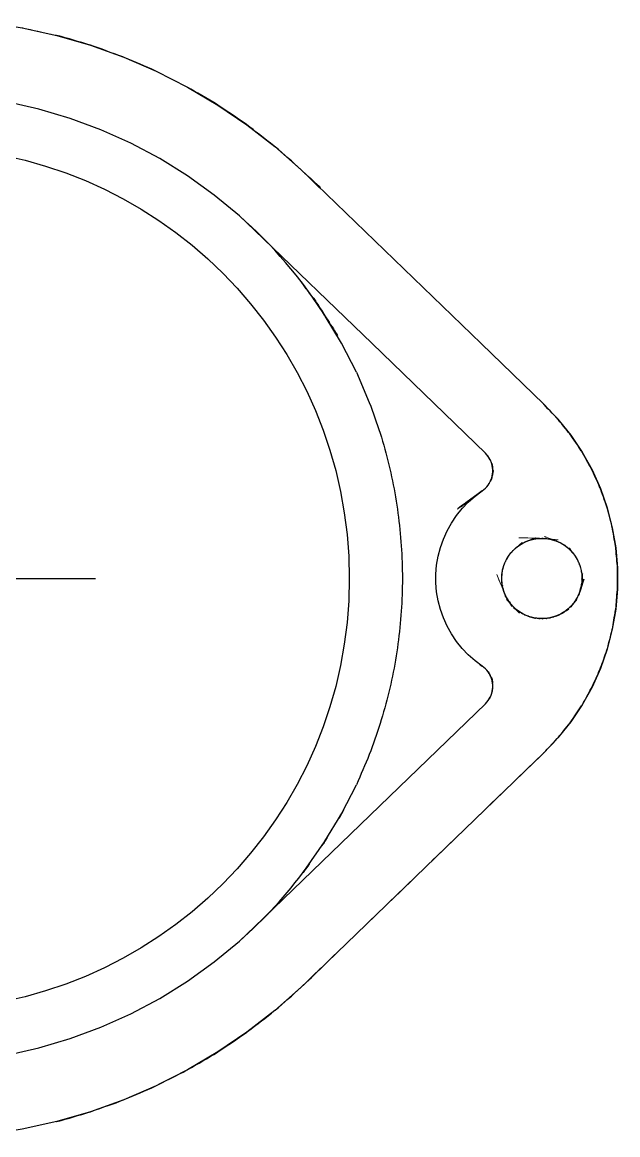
# Model space of a CAD drawing. Header units: millimetres. Extents: x -146 to 23, y -19 to 19.
# Drawn here: x 3.47 to 23.1, y -18.35 to 18.35 of the extents above; entities that cross this region are included whole.
import ezdxf

# ---------------------------------------------------------------- set-up
doc = ezdxf.new("R2010")
doc.units = ezdxf.units.MM
doc.linetypes.add('HIDDEN', pattern=[1.905, 1.27, -0.635])

msp = doc.modelspace()

# ---------------------------------------------------------------- linework, layer by layer
at = {"color": 7, "linetype": 'Continuous', "lineweight": 25}
for p, q in [((12.841, 9.544), (13.004, 9.32)), ((18.738, 4.133), (14.999, 7.75)), ((14.057, 7.64), (14.049, 7.655)), ((14.482, 6.803), (14.908, 5.81)), ((18.9, 3.913), (18.896, 3.919)), ((18.95, 3.33), (18.934, 3.281)), ((18.845, 3.108), (18.847, 3.111)), ((18.627, 2.891), (18.632, 2.894)), ((20.647, 1.323), (20.597, 1.324)), ((19.594, 0.861), (19.583, 0.85)), ((21.755, 0.648), (21.746, 0.664)), ((21.463, -1.005), (21.402, -1.053)), ((20.728, -1.318), (20.728, -1.318)), ((21.172, -1.195), (21.099, -1.226)), ((18.568, -2.847), (18.633, -2.895)), ((18.963, -3.382), (18.951, -3.335)), ((18.914, -3.882), (18.927, -3.852)), ((18.964, -3.731), (18.967, -3.717)), ((14, -7.744), (14.482, -6.803)), ((13.447, -8.669), (13.977, -7.786))]:
    msp.add_line(p, q, dxfattribs=at)
at = {"color": 7, "linetype": 'HIDDEN', "lineweight": 18}
for p, q in [((13.452, 8.661), (13.437, 8.685)), ((18.781, 4.087), (18.773, 4.097)), ((18.926, 3.854), (18.925, 3.855)), ((18.925, 3.855), (18.926, 3.853)), ((18.953, 3.339), (18.95, 3.33)), ((18.977, 3.458), (18.977, 3.459)), ((18.977, 3.459), (18.977, 3.457)), ((18.983, 3.523), (18.983, 3.524)), ((18.983, 3.524), (18.983, 3.522)), ((18.871, 3.148), (18.867, 3.142)), ((18.634, 2.895), (18.633, 2.895)), ((21.607, 0.86), (21.595, 0.873)), ((21.851, -0.434), (21.846, -0.451)), ((19.522, -0.771), (19.518, -0.764)), ((19.677, -0.95), (19.743, -1.01)), ((21.388, -1.065), (21.371, -1.077)), ((21.474, -0.995), (21.463, -1.005)), ((21.643, -0.817), (21.622, -0.843)), ((21.637, -0.824), (21.652, -0.805)), ((20.285, -1.286), (20.261, -1.281)), ((20.645, -1.323), (20.602, -1.325)), ((20.771, -1.313), (20.763, -1.314)), ((20.857, -1.3), (20.845, -1.301)), ((20.884, -1.293), (20.874, -1.296)), ((20.977, -1.27), (20.959, -1.275)), ((21.072, -1.238), (21.057, -1.243)), ((21.178, -1.192), (21.172, -1.195)), ((21.19, -1.185), (21.191, -1.185)), ((21.287, -1.133), (21.274, -1.14)), ((18.922, -3.249), (18.916, -3.237)), ((18.902, -3.907), (18.906, -3.899)), ((18.944, -3.803), (18.947, -3.794)), ((12.83, -9.558), (12.833, -9.554)), ((12.864, -13.295), (12.864, -13.295))]:
    msp.add_line(p, q, dxfattribs=at)
at = {"color": 7, "linetype": 'Continuous'}
msp.add_line((0, 0), (5.882, 0), dxfattribs=at)
at = {"color": 7, "linetype": 'Continuous', "lineweight": 25, "flags": 128}
for points in [[(2.319, 18.354), (3.467, 18.172), (4.601, 17.919), (5.717, 17.595), (6.81, 17.201), (7.877, 16.739), (8.912, 16.212), (9.913, 15.62), (10.874, 14.967), (11.792, 14.254), (12.664, 13.486), (12.864, 13.295), (18.595, 7.75), (20.663, 5.749), (21.128, 5.26), (21.55, 4.733), (21.926, 4.172), (22.253, 3.582), (22.53, 2.966), (22.753, 2.329), (22.923, 1.676), (23.036, 1.01), (23.093, 0.338), (23.093, -0.338), (23.036, -1.01), (22.923, -1.676), (22.753, -2.329), (22.53, -2.966), (22.253, -3.582), (21.926, -4.172), (21.55, -4.733), (21.128, -5.26), (20.663, -5.749), (12.864, -13.295), (12.664, -13.486), (11.792, -14.254), (10.874, -14.967), (9.913, -15.62), (8.912, -16.212), (7.877, -16.739), (6.81, -17.201), (5.717, -17.595), (4.601, -17.919), (3.467, -18.172), (2.319, -18.354)], [(2.956, -15.725), (4.01, -15.489), (5.047, -15.183), (6.06, -14.808), (7.046, -14.365), (8, -13.856), (8.917, -13.285), (9.794, -12.652), (10.626, -11.962), (11.126, -11.499), (18.74, -4.132), (18.786, -4.083), (18.828, -4.03), (18.866, -3.974), (18.899, -3.914), (18.927, -3.853), (18.949, -3.789), (18.966, -3.723), (18.977, -3.657), (18.983, -3.589), (18.983, -3.522), (18.977, -3.454), (18.965, -3.388), (18.948, -3.322), (18.926, -3.258), (18.898, -3.197), (18.865, -3.138), (18.827, -3.082), (18.785, -3.029), (18.738, -2.98), (18.687, -2.935), (18.633, -2.895), (18.395, -2.718), (18.173, -2.522), (17.968, -2.308), (17.783, -2.077), (17.617, -1.831), (17.473, -1.572), (17.351, -1.302), (17.253, -1.022), (17.178, -0.736), (17.128, -0.443), (17.103, -0.148), (17.103, 0.148), (17.128, 0.443), (17.178, 0.736), (17.253, 1.022), (17.351, 1.302), (17.473, 1.572), (17.617, 1.831), (17.783, 2.077), (17.968, 2.308), (18.173, 2.522), (18.395, 2.718), (18.633, 2.895), (18.687, 2.935), (18.738, 2.98), (18.785, 3.029), (18.827, 3.082), (18.865, 3.138), (18.898, 3.197), (18.926, 3.258), (18.948, 3.322), (18.965, 3.388), (18.977, 3.454), (18.983, 3.522), (18.983, 3.589), (18.977, 3.657), (18.966, 3.723), (18.949, 3.789), (18.927, 3.853), (18.899, 3.914), (18.866, 3.974), (18.828, 4.03), (18.786, 4.083), (18.74, 4.132), (15, 7.75), (11.126, 11.499), (10.626, 11.962), (9.794, 12.652), (8.917, 13.285), (8, 13.856), (7.046, 14.365), (6.06, 14.808), (5.047, 15.183), (4.01, 15.489), (2.956, 15.725)], [(13.447, 8.669), (13.447, 8.668), (13.584, 8.454), (13.587, 8.449)], [(14.482, 6.803), (13.99, 7.765), (13.452, 8.661)], [(18.79, 4.077), (18.786, 4.082), (18.781, 4.087)], [(18.869, 3.968), (18.866, 3.973), (18.863, 3.978)], [(18.928, 3.848), (18.926, 3.853), (18.926, 3.854)], [(18.951, 3.781), (18.948, 3.789), (18.946, 3.797)], [(18.966, 3.719), (18.965, 3.723), (18.963, 3.734)], [(18.944, 3.312), (18.947, 3.322), (18.954, 3.344)], [(18.964, 3.384), (18.965, 3.388), (18.966, 3.39)], [(18.974, 3.442), (18.976, 3.454), (18.977, 3.458)], [(18.983, 3.588), (18.983, 3.589), (18.982, 3.602)], [(18.865, 3.137), (18.865, 3.138), (18.871, 3.148), (18.871, 3.148)], [(18.921, 3.248), (18.925, 3.259), (18.932, 3.276)], [(19.945, 1.152), (19.938, 1.147), (19.927, 1.14)], [(20.058, 1.208), (20.04, 1.2), (20.016, 1.188)], [(20.161, 1.25), (20.147, 1.244), (20.118, 1.233)], [(20.268, 1.282), (20.257, 1.279), (20.239, 1.274)], [(20.378, 1.306), (20.37, 1.304), (20.333, 1.297)], [(20.512, 1.321), (20.485, 1.319), (20.473, 1.318)], [(20.765, 1.313), (20.715, 1.319), (20.704, 1.32)], [(20.859, 1.298), (20.83, 1.304), (20.82, 1.306)], [(21.098, 1.227), (21.053, 1.244), (21.033, 1.251)], [(21.21, 1.175), (21.159, 1.2), (21.145, 1.207)], [(21.325, 1.108), (21.301, 1.123), (21.262, 1.147), (21.253, 1.153)], [(19.517, 0.763), (19.515, 0.76), (19.511, 0.754)], [(19.682, 0.955), (19.664, 0.936), (19.653, 0.926)], [(19.765, 1.028), (19.749, 1.014), (19.733, 1.001)], [(21.372, 1.076), (21.36, 1.085), (21.356, 1.088)], [(21.602, 0.865), (21.6, 0.868), (21.595, 0.873)], [(21.687, 0.758), (21.685, 0.76), (21.674, 0.775)], [(19.356, 0.456), (19.355, 0.453), (19.35, 0.439)], [(19.408, 0.577), (19.4, 0.56), (19.398, 0.556)], [(19.459, 0.672), (19.453, 0.662), (19.44, 0.638)], [(21.811, 0.535), (21.8, 0.56), (21.796, 0.569)], [(21.85, 0.437), (21.844, 0.453), (21.839, 0.467)], [(19.283, 0.137), (19.281, 0.115), (19.28, 0.101)], [(19.304, 0.272), (19.317, 0.328), (19.319, 0.337), (19.319, 0.337)], [(19.323, 0.352), (19.321, 0.343), (19.317, 0.328)], [(21.881, 0.339), (21.88, 0.343), (21.876, 0.354)], [(21.907, 0.214), (21.904, 0.23), (21.903, 0.239)], [(19.28, -0.109), (19.28, -0.115), (19.284, -0.143)], [(19.293, -0.217), (19.296, -0.23), (19.301, -0.257), (19.301, -0.257)], [(19.316, -0.324), (19.321, -0.343), (19.327, -0.365)], [(19.391, -0.54), (19.4, -0.56), (19.409, -0.579)], [(21.739, -0.676), (21.747, -0.662), (21.753, -0.652)], [(19.643, -0.915), (19.663, -0.937), (19.668, -0.941)], [(19.836, -1.082), (19.84, -1.085), (19.857, -1.096), (19.871, -1.105)], [(19.93, -1.143), (19.938, -1.147), (19.97, -1.164)], [(20.029, -1.195), (20.04, -1.2), (20.073, -1.214)], [(20.135, -1.24), (20.147, -1.244), (20.161, -1.249)], [(20.339, -1.298), (20.37, -1.304), (20.395, -1.308)], [(18.872, -3.151), (18.865, -3.138), (18.864, -3.136)], [(18.916, -3.237), (18.897, -3.197), (18.895, -3.193)], [(18.827, -4.031), (18.828, -4.03), (18.832, -4.025)], [(18.865, -3.976), (18.866, -3.973), (18.87, -3.966)], [(18.894, -3.923), (18.899, -3.914), (18.902, -3.907)], [(18.782, -4.087), (18.786, -4.082), (18.79, -4.078)], [(14.064, -7.628), (14.058, -7.64), (13.989, -7.764), (13.948, -7.837), (13.928, -7.875)], [(13.977, -7.786), (13.99, -7.765), (14, -7.744)], [(12.833, -9.554), (13.433, -8.692), (13.447, -8.669)], [(13.492, -8.6), (13.448, -8.668), (13.433, -8.691), (13.422, -8.708)], [(12.88, -9.492), (12.841, -9.544), (12.815, -9.578), (12.804, -9.593)]]:
    msp.add_lwpolyline(points, dxfattribs=at)
at = {"color": 7, "linetype": 'HIDDEN', "lineweight": 18, "flags": 128}
for points in [[(12.87, 13.29), (12.882, 13.278), (12.889, 13.271), (12.889, 13.271), (12.889, 13.271), (12.886, 13.274), (12.94, 13.22), (13.27, 12.892), (13.269, 12.893), (13.247, 12.915), (12.961, 13.199), (12.966, 13.195), (12.972, 13.189), (12.972, 13.189)], [(18.978, 3.465), (18.979, 3.484), (18.982, 3.511)], [(18.847, 3.111), (18.853, 3.119), (18.861, 3.131)], [(20.118, 1.233), (20.079, 1.218), (20.058, 1.208)], [(20.333, 1.297), (20.28, 1.286), (20.268, 1.282)], [(20.704, 1.32), (20.693, 1.322), (20.647, 1.323)], [(20.82, 1.306), (20.81, 1.308), (20.765, 1.313)], [(21.145, 1.207), (21.132, 1.213), (21.098, 1.227)], [(21.253, 1.153), (21.245, 1.158), (21.21, 1.175)], [(19.653, 0.926), (19.64, 0.914), (19.594, 0.861)], [(19.44, 0.638), (19.418, 0.599), (19.408, 0.577)], [(21.796, 0.569), (21.792, 0.579), (21.755, 0.648)], [(21.839, 0.467), (21.831, 0.49), (21.811, 0.535)], [(21.876, 0.354), (21.86, 0.41), (21.85, 0.437)], [(19.284, -0.143), (19.29, -0.201), (19.293, -0.217)], [(19.301, -0.257), (19.309, -0.299), (19.316, -0.324)], [(19.668, -0.941), (19.669, -0.943), (19.673, -0.946)], [(19.756, -1.021), (19.831, -1.079), (19.836, -1.082)], [(19.871, -1.105), (19.922, -1.138), (19.93, -1.143)], [(19.97, -1.164), (20.017, -1.19), (20.029, -1.195)], [(20.073, -1.214), (20.115, -1.233), (20.135, -1.24)], [(20.257, -1.279), (20.308, -1.292), (20.339, -1.298)], [(18.687, -2.935), (18.636, -2.897), (18.568, -2.847), (18.568, -2.847)]]:
    msp.add_lwpolyline(points, dxfattribs=at)
at = {"color": 7, "linetype": 'Continuous', "lineweight": 25}
for centre, radius in [((0, 0), 14.25), ((20.6, 0), 1.325)]:
    msp.add_circle(centre, radius, dxfattribs=at)
for centre, radius, start, end in [((0.813, 0.699), 14.939, 32.3172, 48.9384), ((1.003, -0.925), 14.643, 311.083, 323.8728)]:
    msp.add_arc(centre, radius, start, end, dxfattribs=at)
at = {"color": 7, "linetype": 'HIDDEN', "lineweight": 18}
for centre, radius, start, end in [((20.478, 0.175), 1.112, 119.7114, 129.8759), ((20.24, 0.672), 0.563, 113.464, 121.5357), ((20.529, 0.203), 1.109, 105.1726, 109.3619), ((20.505, 0.711), 0.609, 92.9607, 102.0393), ((20.575, 0.828), 0.497, 87.4172, 97.1953), ((20.702, 0.365), 0.946, 69.5303, 80.4443), ((21.141, 0.786), 0.371, 54.6322, 60.3679), ((21.659, -0.679), 2.582, 146.2993, 148.4445), ((20.115, 0.373), 0.713, 138.1326, 146.8678), ((20.147, 0.498), 0.652, 129.5047, 135.4962), ((20.706, 0.119), 1.166, 40.3426, 55.1943), ((20.83, 0.178), 1.034, 35.2867, 41.644), ((20.172, -0.273), 1.832, 30.7589, 34.2402), ((21.338, -0.238), 2.1, 161.2064, 163.7004), ((20.324, 0.106), 1.03, 154.094, 160.1304), ((20.309, -0.004), 1.034, 174.1671, 185.8509), ((20.382, 0.039), 1.103, 164.7965, 174.8656), ((20.603, -0.001), 1.321, 330.4452, 9.3427), ((21.152, 0.125), 0.759, 8.6338, 16.3667), ((20.292, -0.113), 0.997, 194.6372, 205.3963), ((20.59, -0.007), 1.312, 205.882, 223.8524), ((20.601, -0.002), 1.322, 275.5325, 329.3663), ((20.465, -0.417), 0.886, 249.9309, 256.4451), ((20.601, -0.013), 1.311, 260.9517, 275.5317)]:
    msp.add_arc(centre, radius, start, end, dxfattribs=at)
for points, knots in [([(4.604, 17.918), (4.603, 17.918), (4.599, 17.919), (4.592, 17.921), (4.194, 18.001), (3.522, 18.163), (3.467, 18.172), (3.467, 18.172)], [0, 0, 0, 0, 0.0027067, 0.008708, 0.0225018, 0.9990868, 1, 1, 1, 1]), ([(5.718, 17.594), (5.718, 17.594), (5.716, 17.595), (5.714, 17.595), (5.713, 17.596)], [0, 0, 0, 0, 0.314441, 1, 1, 1, 1]), ([(6.814, 17.199), (6.813, 17.2), (6.811, 17.201), (6.809, 17.201), (6.809, 17.201)], [0, 0, 0, 0, 0.6826122, 1, 1, 1, 1]), ([(7.879, 16.738), (7.878, 16.739), (7.877, 16.739), (7.875, 16.74), (7.874, 16.74)], [0, 0, 0, 0, 0.443646, 1, 1, 1, 1]), ([(9.917, 15.617), (9.916, 15.618), (9.913, 15.62), (9.91, 15.621), (9.909, 15.622)], [0, 0, 0, 0, 0.540527, 1, 1, 1, 1]), ([(10.875, 14.966), (10.875, 14.966), (10.874, 14.967), (10.872, 14.968), (10.871, 14.969)], [0, 0, 0, 0, 0.297294, 1, 1, 1, 1]), ([(11.795, 14.252), (11.794, 14.253), (11.793, 14.254), (11.791, 14.255), (11.791, 14.256)], [0, 0, 0, 0, 0.6432889, 1, 1, 1, 1]), ([(12.777, 13.378), (13.248, 12.944), (13.719, 12.51), (12.663, 13.487), (12.662, 13.488)], [0, 0, 0, 0, 0.999309, 1, 1, 1, 1]), ([(12.972, 13.189), (12.974, 13.187), (12.978, 13.182), (12.986, 13.175), (12.994, 13.166), (13.005, 13.156), (13.018, 13.143), (13.034, 13.127), (13.054, 13.107), (13.079, 13.081), (13.199, 12.962), (12.954, 13.208), (12.884, 13.276), (12.883, 13.277), (12.882, 13.278), (12.882, 13.278)], [0, 0, 0, 0, 0.01705, 0.03682, 0.059291, 0.08683, 0.121379, 0.162918, 0.2157, 0.282273, 0.379443, 0.987597, 0.993926, 0.998291, 1, 1, 1, 1]), ([(21.551, 4.731), (21.55, 4.732), (21.549, 4.733), (21.549, 4.734), (21.549, 4.734)], [0, 0, 0, 0, 0.401344, 1, 1, 1, 1]), ([(18.773, 4.097), (18.782, 4.088), (18.793, 4.075), (18.754, 4.117), (18.746, 4.126), (18.74, 4.132)], [0, 0, 0, 0, 0.499084, 0.661694, 1, 1, 1, 1]), ([(18.827, 4.032), (18.827, 4.032), (18.818, 4.044), (18.806, 4.059), (18.794, 4.074), (18.79, 4.077)], [0, 0, 0, 0, 0.010541, 0.752651, 1, 1, 1, 1]), ([(21.927, 4.171), (21.926, 4.171), (21.926, 4.173), (21.925, 4.173), (21.925, 4.173)], [0, 0, 0, 0, 0.4360134, 1, 1, 1, 1]), ([(18.824, 4.035), (18.825, 4.035), (18.826, 4.033), (18.827, 4.031), (18.828, 4.03)], [0, 0, 0, 0, 0.390086, 1, 1, 1, 1]), ([(18.863, 3.978), (18.862, 3.98), (18.853, 3.995), (18.841, 4.012), (18.831, 4.026), (18.829, 4.029)], [0, 0, 0, 0, 0.147692, 0.834121, 1, 1, 1, 1]), ([(18.862, 3.979), (18.863, 3.978), (18.865, 3.975), (18.866, 3.974), (18.866, 3.974)], [0, 0, 0, 0, 0.145354, 1, 1, 1, 1]), ([(18.896, 3.919), (18.891, 3.929), (18.883, 3.946), (18.873, 3.961), (18.869, 3.968)], [0, 0, 0, 0, 0.597022, 1, 1, 1, 1]), ([(18.894, 3.923), (18.894, 3.922), (18.904, 3.906), (18.901, 3.91), (18.899, 3.915)], [0, 0, 0, 0, 0.060827, 1, 1, 1, 1]), ([(18.925, 3.857), (18.923, 3.861), (18.919, 3.871), (18.911, 3.888), (18.905, 3.903), (18.9, 3.912), (18.9, 3.913)], [0, 0, 0, 0, 0.216133, 0.517645, 0.947112, 1, 1, 1, 1]), ([(18.925, 3.855), (18.925, 3.855), (18.928, 3.85), (18.923, 3.861), (18.93, 3.846), (18.927, 3.852), (18.925, 3.857)], [0, 0, 0, 0, 0.000985, 0.09082, 0.209569, 1, 1, 1, 1]), ([(18.946, 3.797), (18.945, 3.801), (18.94, 3.818), (18.933, 3.835), (18.928, 3.848)], [0, 0, 0, 0, 0.2534, 1, 1, 1, 1]), ([(18.942, 3.808), (18.943, 3.806), (18.946, 3.8), (18.947, 3.794), (18.948, 3.791)], [0, 0, 0, 0, 0.414678, 1, 1, 1, 1]), ([(18.963, 3.734), (18.961, 3.744), (18.958, 3.759), (18.953, 3.775), (18.951, 3.781)], [0, 0, 0, 0, 0.5970787, 1, 1, 1, 1]), ([(18.962, 3.737), (18.962, 3.737), (18.963, 3.735), (18.964, 3.729), (18.965, 3.725)], [0, 0, 0, 0, 0.300141, 1, 1, 1, 1]), ([(18.977, 3.66), (18.977, 3.66), (18.974, 3.678), (18.972, 3.697), (18.967, 3.717), (18.966, 3.719)], [0, 0, 0, 0, 0.013016, 0.884517, 1, 1, 1, 1]), ([(18.934, 3.281), (18.942, 3.308), (18.967, 3.387), (18.97, 3.382), (18.918, 3.237), (18.94, 3.295), (18.939, 3.294), (18.939, 3.293)], [0, 0, 0, 0, 0.162555, 0.481154, 0.555481, 0.787661, 1, 1, 1, 1]), ([(18.939, 3.293), (18.939, 3.294), (18.941, 3.3), (18.943, 3.306), (18.944, 3.312)], [0, 0, 0, 0, 0.126291, 1, 1, 1, 1]), ([(18.954, 3.344), (18.956, 3.351), (18.96, 3.364), (18.963, 3.378), (18.964, 3.384)], [0, 0, 0, 0, 0.509644, 1, 1, 1, 1]), ([(18.97, 3.412), (18.968, 3.406), (18.964, 3.377), (18.965, 3.383), (18.965, 3.388)], [0, 0, 0, 0, 0.232896, 1, 1, 1, 1]), ([(18.966, 3.39), (18.966, 3.392), (18.97, 3.409), (18.972, 3.426), (18.974, 3.442)], [0, 0, 0, 0, 0.120076, 1, 1, 1, 1]), ([(18.979, 3.476), (18.979, 3.483), (18.981, 3.501), (18.974, 3.415), (18.976, 3.443), (18.978, 3.465)], [0, 0, 0, 0, 0.102544, 0.282275, 1, 1, 1, 1]), ([(18.976, 3.661), (18.976, 3.663), (18.976, 3.666), (18.977, 3.658), (18.977, 3.657)], [0, 0, 0, 0, 0.758688, 1, 1, 1, 1]), ([(18.982, 3.602), (18.981, 3.617), (18.98, 3.635), (18.977, 3.653), (18.977, 3.656)], [0, 0, 0, 0, 0.84634, 1, 1, 1, 1]), ([(18.983, 3.525), (18.983, 3.546), (18.984, 3.566), (18.983, 3.588), (18.983, 3.588)], [0, 0, 0, 0, 0.979217, 1, 1, 1, 1]), ([(18.983, 3.524), (18.983, 3.524), (18.983, 3.544), (18.983, 3.535), (18.983, 3.525)], [0, 0, 0, 0, 0.019353, 1, 1, 1, 1]), ([(22.254, 3.58), (22.254, 3.581), (22.253, 3.582), (22.253, 3.583), (22.253, 3.583)], [0, 0, 0, 0, 0.423116, 1, 1, 1, 1]), ([(18.861, 3.131), (18.862, 3.133), (18.864, 3.135), (18.864, 3.137), (18.865, 3.137)], [0, 0, 0, 0, 0.495147, 1, 1, 1, 1]), ([(18.9, 3.202), (18.904, 3.21), (18.912, 3.225), (18.918, 3.241), (18.921, 3.248)], [0, 0, 0, 0, 0.5710509, 1, 1, 1, 1]), ([(18.904, 3.21), (18.903, 3.209), (18.9, 3.199), (18.9, 3.2), (18.9, 3.202)], [0, 0, 0, 0, 0.081105, 1, 1, 1, 1]), ([(22.531, 2.963), (22.53, 2.964), (22.53, 2.966), (22.529, 2.967), (22.529, 2.968)], [0, 0, 0, 0, 0.489269, 1, 1, 1, 1]), ([(22.754, 2.327), (22.754, 2.327), (22.753, 2.329), (22.753, 2.33), (22.753, 2.331)], [0, 0, 0, 0, 0.50463, 1, 1, 1, 1]), ([(21.372, 1.076), (21.366, 1.08), (21.36, 1.085), (21.36, 1.086), (21.048, 1.28), (21.353, 1.091), (21.279, 1.137), (21.195, 1.189), (21.322, 1.109), (21.274, 1.144), (21.15, 1.205), (21.139, 1.21), (21.239, 1.173), (20.424, 1.487), (20.729, 1.369), (21.032, 1.252)], [0, 0, 0, 0, 0.3560155, 0.3588778, 0.5143966, 0.5293657, 0.5308208, 0.5319898, 0.5475951, 0.5857531, 0.5924968, 0.6003936, 0.6867078, 0.6891428, 1, 1, 1, 1]), ([(22.923, 1.673), (22.923, 1.674), (22.922, 1.676), (22.922, 1.677), (22.922, 1.677)], [0, 0, 0, 0, 0.519737, 1, 1, 1, 1]), ([(20.859, 1.298), (20.986, 1.272), (21.114, 1.246), (20.715, 1.329), (21.652, 1.211), (20.712, 1.32), (20.694, 1.322), (20.696, 1.322), (19.277, 1.359), (19.941, 1.342), (20.597, 1.324)], [0, 0, 0, 0, 0.472835, 0.474591, 0.662523, 0.666389, 0.669173, 0.684485, 0.688054, 1, 1, 1, 1]), ([(19.805, 1.059), (19.724, 0.988), (19.602, 0.88), (20.086, 1.299), (19.736, 1.004), (19.739, 1.008), (19.677, 0.951), (19.699, 0.971), (19.394, 0.674), (19.762, 1.033), (19.571, 0.842), (19.591, 0.856), (19.586, 0.851), (19.583, 0.849)], [0, 0, 0, 0, 0.414375, 0.6182, 0.623477, 0.635154, 0.647049, 0.652849, 0.654493, 0.72451, 0.789567, 0.880746, 1, 1, 1, 1]), ([(20.177, 1.256), (20.378, 1.333), (20.583, 1.412), (20.011, 1.193), (20.166, 1.26), (19.775, 1.075), (20.063, 1.211), (19.967, 1.164), (19.941, 1.15), (19.935, 1.146), (19.93, 1.143), (19.927, 1.14)], [0, 0, 0, 0, 0.22824, 0.233282, 0.29317, 0.29739, 0.445721, 0.547782, 0.614651, 0.70513, 1, 1, 1, 1]), ([(20.432, 1.314), (20.403, 1.309), (20.339, 1.299), (20.473, 1.326), (20.267, 1.283), (20.285, 1.288), (20.162, 1.252), (20.201, 1.263), (20.239, 1.274)], [0, 0, 0, 0, 0.149288, 0.336759, 0.367881, 0.476711, 0.494416, 1, 1, 1, 1]), ([(20.512, 1.321), (20.502, 1.32), (20.482, 1.32), (20.471, 1.319), (20.465, 1.318)], [0, 0, 0, 0, 0.498192, 1, 1, 1, 1]), ([(19.464, 0.681), (19.502, 0.75), (19.542, 0.823), (19.425, 0.613), (19.412, 0.586), (19.342, 0.436), (19.371, 0.497), (19.398, 0.556)], [0, 0, 0, 0, 0.389285, 0.410554, 0.483191, 0.499242, 1, 1, 1, 1]), ([(19.525, 0.774), (19.523, 0.771), (19.509, 0.753), (19.518, 0.765), (19.513, 0.758), (19.511, 0.754)], [0, 0, 0, 0, 0.069105, 0.499778, 1, 1, 1, 1]), ([(21.683, 0.763), (21.683, 0.763), (21.709, 0.73), (21.68, 0.768), (21.651, 0.806)], [0, 0, 0, 0, 0.011028, 1, 1, 1, 1]), ([(21.697, 0.741), (21.697, 0.741), (21.697, 0.742), (21.748, 0.662), (21.721, 0.704), (21.701, 0.735)], [0, 0, 0, 0, 0.35626, 0.525794, 1, 1, 1, 1]), ([(23.036, 1.009), (23.036, 1.009), (23.036, 1.01), (23.036, 1.011), (23.036, 1.011)], [0, 0, 0, 0, 0.464747, 1, 1, 1, 1]), ([(19.373, -0.499), (19.152, 0.043), (18.924, 0.603), (19.393, -0.546), (19.522, -0.814), (19.467, -0.699), (19.412, -0.585)], [0, 0, 0, 0, 0.4953712, 0.5123173, 0.5166638, 1, 1, 1, 1]), ([(19.289, 0.185), (19.286, 0.124), (19.281, 0.036), (19.306, 0.403), (19.25, -0.225), (19.265, -0.059), (19.28, 0.101)], [0, 0, 0, 0, 0.492339, 0.709701, 0.717371, 1, 1, 1, 1]), ([(19.358, 0.461), (19.327, 0.393), (19.297, 0.325), (19.357, 0.459), (19.358, 0.46)], [0, 0, 0, 0, 0.993707, 1, 1, 1, 1]), ([(19.325, 0.359), (19.325, 0.359), (19.324, 0.358), (19.323, 0.352), (19.379, 0.531), (19.363, 0.479), (19.35, 0.439)], [0, 0, 0, 0, 0.176072, 0.36138, 0.50042, 1, 1, 1, 1]), ([(21.907, 0.212), (21.909, 0.207), (21.912, 0.199), (21.889, 0.302), (21.906, 0.231), (21.858, 0.443), (21.883, 0.322), (21.884, 0.331), (21.847, 0.451), (21.855, 0.425), (21.829, 0.495), (21.839, 0.474), (21.734, 0.711), (21.828, 0.499), (21.765, 0.633), (21.74, 0.675), (21.744, 0.669), (21.746, 0.665)], [0, 0, 0, 0, 0.239304, 0.431822, 0.458773, 0.480008, 0.562003, 0.619063, 0.631252, 0.661827, 0.671289, 0.6915, 0.697218, 0.756177, 0.821185, 0.890291, 1, 1, 1, 1]), ([(19.278, -0.089), (19.275, -0.002), (19.271, 0.091), (19.284, -0.206), (19.279, -0.08), (19.282, -0.152), (19.312, -0.316), (19.265, -0.073), (19.307, -0.292), (19.259, -0.042), (19.299, -0.266), (19.362, -0.496), (19.347, -0.439), (19.332, -0.382)], [0, 0, 0, 0, 0.128038, 0.135295, 0.214579, 0.251428, 0.298855, 0.330527, 0.331592, 0.34154, 0.548703, 0.555702, 1, 1, 1, 1]), ([(19.319, 0.337), (19.319, 0.336), (19.314, 0.318), (19.316, 0.323), (19.317, 0.328)], [0, 0, 0, 0, 0.059984, 1, 1, 1, 1]), ([(21.914, 0.162), (21.917, 0.128), (21.922, 0.078), (21.918, 0.167), (21.925, -0.001), (21.924, 0.028), (21.925, 0.014), (21.925, 0.003)], [0, 0, 0, 0, 0.312648, 0.452416, 0.550401, 0.616977, 1, 1, 1, 1]), ([(23.093, 0.334), (23.093, 0.335), (23.093, 0.338), (23.093, 0.34), (23.093, 0.341)], [0, 0, 0, 0, 0.506678, 1, 1, 1, 1]), ([(21.885, -0.32), (21.884, -0.323), (21.882, -0.337), (21.881, -0.338), (21.881, -0.339)], [0, 0, 0, 0, 0.273315, 1, 1, 1, 1]), ([(21.906, -0.219), (21.906, -0.219), (21.905, -0.234), (21.905, -0.231), (21.905, -0.228)], [0, 0, 0, 0, 0.035346, 1, 1, 1, 1]), ([(21.921, -0.094), (21.921, -0.097), (21.92, -0.181), (21.92, -0.147), (21.92, -0.114)], [0, 0, 0, 0, 0.034099, 1, 1, 1, 1]), ([(23.093, -0.341), (23.093, -0.34), (23.093, -0.338), (23.093, -0.336), (23.093, -0.335)], [0, 0, 0, 0, 0.5233912, 1, 1, 1, 1]), ([(19.596, -0.864), (19.459, -0.718), (19.276, -0.522), (19.854, -1.138), (19.521, -0.786), (20.457, -1.777), (19.63, -0.903), (19.673, -0.947), (19.677, -0.95)], [0, 0, 0, 0, 0.500967, 0.673965, 0.719988, 0.720289, 0.975209, 1, 1, 1, 1]), ([(19.467, -0.685), (19.466, -0.684), (19.461, -0.675), (19.458, -0.672), (19.456, -0.668)], [0, 0, 0, 0, 0.090533, 1, 1, 1, 1]), ([(21.739, -0.676), (21.585, -0.908), (21.413, -1.17), (21.836, -0.529), (21.688, -0.756), (21.687, -0.758)], [0, 0, 0, 0, 0.8856182, 0.9989373, 1, 1, 1, 1]), ([(21.748, -0.661), (21.748, -0.661), (21.66, -0.845), (21.711, -0.74), (21.762, -0.636)], [0, 0, 0, 0, 0.001159, 1, 1, 1, 1]), ([(21.804, -0.551), (21.805, -0.551), (21.806, -0.547), (21.804, -0.552), (21.802, -0.557)], [0, 0, 0, 0, 0.064758, 1, 1, 1, 1]), ([(21.85, -0.437), (21.85, -0.438), (21.844, -0.464), (21.849, -0.445), (21.854, -0.427)], [0, 0, 0, 0, 0.033126, 1, 1, 1, 1]), ([(19.802, -1.057), (19.732, -1.009), (19.629, -0.938), (20.044, -1.219), (19.495, -0.86), (19.93, -1.144), (19.831, -1.08), (19.959, -1.161), (19.91, -1.132), (20.001, -1.182), (20.04, -1.201), (20.011, -1.187), (20.575, -1.436), (20.352, -1.337), (20.135, -1.24)], [0, 0, 0, 0, 0.2708174, 0.4010375, 0.5012927, 0.5022412, 0.5261602, 0.5729965, 0.6060787, 0.6218453, 0.6535033, 0.6780423, 0.6880854, 1, 1, 1, 1]), ([(19.529, -0.778), (19.527, -0.776), (19.519, -0.766), (19.531, -0.782), (19.528, -0.779), (19.526, -0.776)], [0, 0, 0, 0, 0.054608, 0.233024, 1, 1, 1, 1]), ([(21.402, -1.053), (21.465, -1.004), (21.54, -0.947), (21.201, -1.206), (21.301, -1.13), (21.394, -1.06)], [0, 0, 0, 0, 0.2988252, 0.3483245, 1, 1, 1, 1]), ([(21.463, -1.005), (21.462, -1.005), (21.458, -1.01), (21.498, -0.973), (21.492, -0.98), (21.486, -0.985)], [0, 0, 0, 0, 0.008555, 0.139849, 1, 1, 1, 1]), ([(21.556, -0.916), (21.558, -0.914), (21.563, -0.909), (21.55, -0.923), (21.542, -0.931)], [0, 0, 0, 0, 0.434281, 1, 1, 1, 1]), ([(23.035, -1.013), (23.036, -1.012), (23.036, -1.01), (23.036, -1.009), (23.036, -1.008)], [0, 0, 0, 0, 0.543323, 1, 1, 1, 1]), ([(20.15, -1.246), (20.151, -1.247), (20.163, -1.251), (20.166, -1.252), (20.17, -1.253)], [0, 0, 0, 0, 0.109453, 1, 1, 1, 1]), ([(20.371, -1.305), (20.372, -1.305), (20.385, -1.308), (20.399, -1.309), (20.413, -1.311)], [0, 0, 0, 0, 0.055884, 1, 1, 1, 1]), ([(20.511, -1.321), (20.509, -1.321), (20.494, -1.321), (20.496, -1.321), (20.498, -1.321)], [0, 0, 0, 0, 0.108151, 1, 1, 1, 1]), ([(20.972, -1.271), (20.97, -1.271), (20.917, -1.289), (20.953, -1.278), (20.987, -1.267)], [0, 0, 0, 0, 0.05105, 1, 1, 1, 1]), ([(21.099, -1.226), (21.134, -1.211), (21.188, -1.188), (21.038, -1.251), (21.06, -1.242), (21.079, -1.235)], [0, 0, 0, 0, 0.22031, 0.34234, 1, 1, 1, 1]), ([(21.288, -1.131), (21.284, -1.134), (21.231, -1.169), (21.263, -1.149), (21.292, -1.13)], [0, 0, 0, 0, 0.076962, 1, 1, 1, 1]), ([(22.753, -2.331), (22.753, -2.331), (22.753, -2.329), (22.754, -2.327), (22.754, -2.325)], [0, 0, 0, 0, 0.392645, 1, 1, 1, 1]), ([(18.864, -3.136), (18.863, -3.135), (18.859, -3.128), (18.847, -3.113), (18.835, -3.095), (18.826, -3.082)], [0, 0, 0, 0, 0.038088, 0.300428, 1, 1, 1, 1]), ([(18.865, -3.138), (18.871, -3.148), (18.878, -3.16), (18.874, -3.153), (18.873, -3.152)], [0, 0, 0, 0, 0.793634, 1, 1, 1, 1]), ([(18.895, -3.193), (18.895, -3.191), (18.888, -3.177), (18.88, -3.163), (18.872, -3.151)], [0, 0, 0, 0, 0.101362, 1, 1, 1, 1]), ([(18.9, -3.202), (18.899, -3.2), (18.89, -3.179), (18.906, -3.216), (18.922, -3.249)], [0, 0, 0, 0, 0.095367, 1, 1, 1, 1]), ([(22.529, -2.968), (22.529, -2.968), (22.53, -2.966), (22.531, -2.964), (22.531, -2.962)], [0, 0, 0, 0, 0.404084, 1, 1, 1, 1]), ([(18.951, -3.335), (18.951, -3.331), (18.95, -3.327), (18.948, -3.323), (18.948, -3.323)], [0, 0, 0, 0, 0.92654, 1, 1, 1, 1]), ([(18.967, -3.717), (18.966, -3.72), (18.964, -3.729), (18.97, -3.7), (18.971, -3.696), (18.975, -3.671), (18.975, -3.666)], [0, 0, 0, 0, 0.136414, 0.443822, 0.902279, 1, 1, 1, 1]), ([(18.976, -3.448), (18.976, -3.446), (18.976, -3.444), (18.972, -3.423), (18.966, -3.39), (18.966, -3.39), (18.966, -3.39)], [0, 0, 0, 0, 0.409499, 0.494128, 0.833957, 1, 1, 1, 1]), ([(18.977, -3.651), (18.978, -3.649), (18.98, -3.632), (18.978, -3.658), (18.981, -3.605), (18.982, -3.601)], [0, 0, 0, 0, 0.1228849, 0.9207181, 1, 1, 1, 1]), ([(18.982, -3.517), (18.982, -3.517), (18.982, -3.514), (18.978, -3.469), (18.979, -3.481), (18.978, -3.468), (18.978, -3.467)], [0, 0, 0, 0, 0.183268, 0.709125, 0.965043, 1, 1, 1, 1]), ([(18.983, -3.585), (18.983, -3.586), (18.983, -3.588), (18.983, -3.55), (18.983, -3.538), (18.983, -3.535)], [0, 0, 0, 0, 0.365375, 0.792402, 1, 1, 1, 1]), ([(22.252, -3.584), (22.252, -3.583), (22.253, -3.582), (22.254, -3.58), (22.255, -3.578)], [0, 0, 0, 0, 0.414745, 1, 1, 1, 1]), ([(18.79, -4.078), (18.793, -4.075), (18.805, -4.061), (18.817, -4.046), (18.826, -4.033), (18.827, -4.031)], [0, 0, 0, 0, 0.208438, 0.925655, 1, 1, 1, 1]), ([(18.831, -4.026), (18.831, -4.026), (18.83, -4.027), (18.829, -4.028), (18.829, -4.029)], [0, 0, 0, 0, 0.295871, 1, 1, 1, 1]), ([(18.832, -4.025), (18.837, -4.017), (18.848, -4.002), (18.859, -3.986), (18.864, -3.977), (18.865, -3.976)], [0, 0, 0, 0, 0.511102, 0.914332, 1, 1, 1, 1]), ([(18.873, -3.962), (18.872, -3.964), (18.869, -3.968), (18.868, -3.971), (18.867, -3.972)], [0, 0, 0, 0, 0.390033, 1, 1, 1, 1]), ([(18.87, -3.966), (18.876, -3.957), (18.884, -3.943), (18.892, -3.928), (18.894, -3.923)], [0, 0, 0, 0, 0.632705, 1, 1, 1, 1]), ([(18.906, -3.899), (18.9, -3.913), (18.891, -3.932), (18.918, -3.872), (18.913, -3.883), (18.914, -3.882), (18.914, -3.882)], [0, 0, 0, 0, 0.4997073, 0.703876, 0.89449, 1, 1, 1, 1]), ([(18.927, -3.852), (18.927, -3.852), (18.933, -3.837), (18.939, -3.82), (18.944, -3.804), (18.944, -3.803)], [0, 0, 0, 0, 0.0182814, 0.9365468, 1, 1, 1, 1]), ([(18.95, -3.783), (18.951, -3.78), (18.956, -3.763), (18.955, -3.77), (18.963, -3.735), (18.964, -3.731)], [0, 0, 0, 0, 0.1705529, 0.9062937, 1, 1, 1, 1]), ([(18.744, -4.127), (18.744, -4.127), (18.636, -4.25), (18.688, -4.191), (18.74, -4.132)], [0, 0, 0, 0, 0.003576, 1, 1, 1, 1]), ([(18.743, -4.128), (18.752, -4.119), (18.765, -4.106), (18.778, -4.092), (18.782, -4.087)], [0, 0, 0, 0, 0.679538, 1, 1, 1, 1]), ([(18.79, -4.078), (18.79, -4.078), (18.787, -4.082), (18.787, -4.082), (18.787, -4.082)], [0, 0, 0, 0, 0.073621, 1, 1, 1, 1]), ([(21.549, -4.733), (21.549, -4.733), (21.55, -4.733), (21.55, -4.732), (21.551, -4.731)], [0, 0, 0, 0, 0.449989, 1, 1, 1, 1]), ([(12.864, -13.295), (15.597, -10.651), (18.337, -8), (20.562, -5.847), (20.567, -5.842)], [0, 0, 0, 0, 0.997396, 1, 1, 1, 1]), ([(12.871, -13.289), (12.875, -13.285), (12.879, -13.28), (12.885, -13.275), (12.894, -13.266), (12.922, -13.239), (13.017, -13.145), (12.976, -13.186), (13.154, -13.012), (13.348, -12.807), (13.255, -12.905), (13.415, -12.758), (13.011, -13.137), (12.895, -13.265), (12.902, -13.258), (12.88, -13.28), (12.884, -13.276), (12.884, -13.276), (12.885, -13.275), (12.88, -13.28), (12.877, -13.282), (12.874, -13.286), (12.871, -13.289)], [0, 0, 0, 0, 0.014211, 0.016341, 0.01883, 0.049726, 0.144289, 0.148969, 0.185796, 0.490243, 0.495213, 0.509784, 0.965685, 0.966312, 0.967458, 0.982403, 0.982623, 0.982891, 0.98322, 0.987092, 0.991374, 1, 1, 1, 1]), ([(12.662, -13.488), (12.663, -13.487), (13.23, -12.962), (12.978, -13.194), (12.727, -13.426)], [0, 0, 0, 0, 0.001289, 1, 1, 1, 1]), ([(11.79, -14.256), (11.791, -14.255), (11.793, -14.254), (11.795, -14.252), (11.796, -14.251)], [0, 0, 0, 0, 0.344481, 1, 1, 1, 1]), ([(10.871, -14.969), (10.872, -14.968), (10.873, -14.967), (10.875, -14.966), (10.875, -14.966)], [0, 0, 0, 0, 0.7255968, 1, 1, 1, 1]), ([(9.909, -15.622), (9.91, -15.621), (9.913, -15.62), (9.916, -15.618), (9.917, -15.617)], [0, 0, 0, 0, 0.459469, 1, 1, 1, 1]), ([(7.874, -16.741), (7.875, -16.74), (7.877, -16.739), (7.878, -16.739), (7.879, -16.738)], [0, 0, 0, 0, 0.556527, 1, 1, 1, 1]), ([(6.809, -17.201), (6.809, -17.201), (6.811, -17.201), (6.813, -17.2), (6.814, -17.199)], [0, 0, 0, 0, 0.315752, 1, 1, 1, 1]), ([(5.713, -17.596), (5.714, -17.595), (5.716, -17.595), (5.718, -17.594), (5.718, -17.594)], [0, 0, 0, 0, 0.687412, 1, 1, 1, 1]), ([(4.599, -17.919), (4.599, -17.919), (4.601, -17.919), (4.603, -17.918), (4.604, -17.918)], [0, 0, 0, 0, 0.451085, 1, 1, 1, 1])]:
    msp.add_open_spline(points, degree=3, knots=knots, dxfattribs=at)
at = {"color": 7, "linetype": 'Continuous', "lineweight": 25}
for points, knots in [([(5.713, 17.596), (5.709, 17.597), (5.342, 17.711), (4.974, 17.821), (4.606, 17.917), (4.604, 17.918)], [0, 0, 0, 0, 0.011154, 0.994383, 1, 1, 1, 1]), ([(6.809, 17.201), (6.808, 17.202), (6.801, 17.205), (6.42, 17.334), (6.037, 17.495), (5.719, 17.594), (5.718, 17.594)], [0, 0, 0, 0, 0.0026402, 0.0213309, 0.9974447, 1, 1, 1, 1]), ([(7.874, 16.74), (7.872, 16.741), (7.526, 16.902), (7.174, 17.051), (6.818, 17.198), (6.814, 17.199)], [0, 0, 0, 0, 0.005203, 0.989059, 1, 1, 1, 1]), ([(7.896, 16.729), (7.896, 16.729), (7.896, 16.729), (7.887, 16.735), (7.88, 16.738), (7.879, 16.738)], [0, 0, 0, 0, 0.08412, 0.860233, 1, 1, 1, 1]), ([(9.909, 15.622), (9.907, 15.624), (9.584, 15.83), (9.167, 16.065), (8.916, 16.21), (8.913, 16.211)], [0, 0, 0, 0, 0.00634, 0.987951, 1, 1, 1, 1]), ([(10.871, 14.969), (10.868, 14.971), (10.555, 15.191), (10.24, 15.411), (9.92, 15.615), (9.917, 15.617)], [0, 0, 0, 0, 0.011324, 0.991551, 1, 1, 1, 1]), ([(11.791, 14.256), (11.79, 14.256), (11.784, 14.261), (11.461, 14.502), (11.122, 14.792), (10.875, 14.966), (10.875, 14.966)], [0, 0, 0, 0, 0.0031461, 0.020795, 0.9980818, 1, 1, 1, 1]), ([(12.662, 13.488), (12.66, 13.489), (12.38, 13.749), (12.091, 14.002), (11.798, 14.249), (11.795, 14.252)], [0, 0, 0, 0, 0.005772, 0.990671, 1, 1, 1, 1]), ([(13.004, 9.32), (13.123, 9.155), (13.256, 8.972), (12.509, 10.001), (12.683, 9.761), (12.841, 9.544)], [0, 0, 0, 0, 0.472544, 0.5236145, 1, 1, 1, 1]), ([(13.587, 8.449), (13.843, 8.049), (14.103, 7.642), (12.796, 9.689), (13.124, 9.175), (13.447, 8.669)], [0, 0, 0, 0, 0.494902, 0.5026464, 1, 1, 1, 1]), ([(14.908, 5.81), (15.032, 5.471), (15.281, 4.795), (15.566, 3.751), (15.785, 2.692), (15.93, 1.62), (16.003, 0.541), (16.003, -0.541), (15.93, -1.62), (15.784, -2.692), (15.567, -3.751), (15.277, -4.793), (14.922, -5.815), (14.629, -6.474), (14.482, -6.803)], [0, 0, 0, 0, 0.083333, 0.166667, 0.25, 0.333333, 0.416667, 0.5, 0.583333, 0.666667, 0.75, 0.833333, 0.916667, 1, 1, 1, 1]), ([(21.127, 5.26), (21.127, 5.261), (21.086, 5.309), (20.814, 5.582), (20.668, 5.744), (20.665, 5.748), (20.663, 5.749)], [0, 0, 0, 0, 0.0096335, 0.9783182, 0.9896759, 1, 1, 1, 1]), ([(21.549, 4.734), (21.549, 4.734), (21.501, 4.801), (21.268, 5.077), (21.136, 5.25), (21.131, 5.256), (21.129, 5.259)], [0, 0, 0, 0, 0.010279, 0.962802, 0.985047, 1, 1, 1, 1]), ([(21.925, 4.173), (21.925, 4.174), (21.876, 4.256), (21.677, 4.535), (21.558, 4.721), (21.553, 4.729), (21.551, 4.731)], [0, 0, 0, 0, 0.009868, 0.959665, 0.984159, 1, 1, 1, 1]), ([(18.808, 4.055), (18.814, 4.048), (18.82, 4.04), (18.824, 4.036), (18.824, 4.035)], [0, 0, 0, 0, 0.915295, 1, 1, 1, 1]), ([(22.253, 3.583), (22.252, 3.584), (22.208, 3.675), (22.037, 3.961), (21.933, 4.16), (21.929, 4.168), (21.927, 4.171)], [0, 0, 0, 0, 0.010765, 0.958907, 0.983896, 1, 1, 1, 1]), ([(18.948, 3.791), (18.946, 3.798), (18.943, 3.811), (18.964, 3.73), (18.963, 3.735), (18.962, 3.737)], [0, 0, 0, 0, 0.4439015, 0.8131535, 1, 1, 1, 1]), ([(18.965, 3.725), (18.965, 3.725), (18.965, 3.727), (18.972, 3.689), (18.976, 3.661)], [0, 0, 0, 0, 0.27216, 1, 1, 1, 1]), ([(18.932, 3.276), (18.946, 3.305), (18.963, 3.341), (18.903, 3.21), (18.904, 3.21), (18.904, 3.21)], [0, 0, 0, 0, 0.764545, 0.94166, 1, 1, 1, 1]), ([(18.977, 3.457), (18.994, 3.556), (19.012, 3.661), (18.958, 3.349), (18.964, 3.383), (18.97, 3.412)], [0, 0, 0, 0, 0.69775, 0.736089, 1, 1, 1, 1]), ([(18.983, 3.522), (18.985, 3.546), (18.987, 3.575), (18.98, 3.493), (18.979, 3.476)], [0, 0, 0, 0, 0.796145, 1, 1, 1, 1]), ([(18.982, 3.511), (18.982, 3.515), (18.982, 3.519), (18.982, 3.523), (18.983, 3.523)], [0, 0, 0, 0, 0.880492, 1, 1, 1, 1]), ([(18.983, 3.59), (18.983, 3.59), (18.983, 3.591), (18.983, 3.555), (18.983, 3.524)], [0, 0, 0, 0, 0.153393, 1, 1, 1, 1]), ([(22.529, 2.968), (22.528, 2.97), (22.475, 3.105), (22.348, 3.362), (22.26, 3.569), (22.255, 3.577), (22.254, 3.58)], [0, 0, 0, 0, 0.01237, 0.956229, 0.984336, 1, 1, 1, 1]), ([(18.827, 3.082), (18.827, 3.082), (18.827, 3.082), (18.826, 3.08), (18.836, 3.095), (18.845, 3.108)], [0, 0, 0, 0, 0.000047, 0.171534, 1, 1, 1, 1]), ([(22.753, 2.331), (22.752, 2.333), (22.711, 2.472), (22.607, 2.736), (22.536, 2.951), (22.532, 2.96), (22.531, 2.963)], [0, 0, 0, 0, 0.010987, 0.951372, 0.982996, 1, 1, 1, 1]), ([(18.633, 2.895), (17.932, 2.377), (17.228, 1.857), (18.622, 2.887), (18.627, 2.891)], [0, 0, 0, 0, 0.996417, 1, 1, 1, 1]), ([(22.922, 1.677), (22.922, 1.679), (22.893, 1.819), (22.81, 2.093), (22.758, 2.314), (22.755, 2.323), (22.754, 2.327)], [0, 0, 0, 0, 0.009293, 0.952731, 0.982908, 1, 1, 1, 1]), ([(23.036, 1.011), (23.036, 1.013), (23.019, 1.149), (22.959, 1.435), (22.926, 1.661), (22.924, 1.67), (22.923, 1.673)], [0, 0, 0, 0, 0.010308, 0.955033, 0.983031, 1, 1, 1, 1]), ([(20.858, 1.299), (20.888, 1.293), (20.947, 1.28), (20.989, 1.266), (21.011, 1.259)], [0, 0, 0, 0, 0.501153, 1, 1, 1, 1]), ([(21.362, 1.084), (21.338, 1.112), (21.31, 1.145), (21.579, 0.898), (21.551, 0.924), (21.531, 0.943)], [0, 0, 0, 0, 0.620458, 0.734637, 1, 1, 1, 1]), ([(21.602, 0.865), (21.5, 1), (21.384, 1.152), (21.682, 0.765), (21.683, 0.764), (21.683, 0.763)], [0, 0, 0, 0, 0.866731, 0.974614, 1, 1, 1, 1]), ([(21.533, 0.94), (21.534, 0.94), (21.534, 0.939), (21.486, 0.993), (21.66, 0.802), (21.607, 0.861), (21.607, 0.86), (21.607, 0.86)], [0, 0, 0, 0, 0.071391, 0.390051, 0.531823, 0.886693, 1, 1, 1, 1]), ([(23.093, 0.341), (23.093, 0.343), (23.085, 0.533), (23.054, 0.77), (23.038, 0.997), (23.036, 1.006), (23.036, 1.009)], [0, 0, 0, 0, 0.0146502, 0.9545165, 0.9858491, 1, 1, 1, 1]), ([(19.358, 0.46), (19.358, 0.46), (19.363, 0.471), (19.365, 0.476), (19.366, 0.481)], [0, 0, 0, 0, 0.030044, 1, 1, 1, 1]), ([(21.881, -0.339), (21.862, -0.396), (21.821, -0.517), (22.082, 0.296), (21.849, -0.439), (21.85, -0.437), (21.85, -0.437)], [0, 0, 0, 0, 0.45171, 0.95823, 0.991625, 1, 1, 1, 1]), ([(21.905, -0.228), (21.906, -0.221), (21.927, -0.077), (21.871, -0.404), (21.977, 0.093), (21.886, -0.312), (21.885, -0.318), (21.885, -0.32)], [0, 0, 0, 0, 0.020023, 0.430572, 0.931373, 0.987717, 1, 1, 1, 1]), ([(21.925, 0.003), (21.923, -0.025), (21.918, -0.084), (21.945, 0.33), (21.921, -0.058), (21.921, -0.093), (21.921, -0.094)], [0, 0, 0, 0, 0.435314, 0.954466, 0.998728, 1, 1, 1, 1]), ([(23.093, -0.335), (23.093, -0.332), (23.101, -0.146), (23.09, 0.093), (23.094, 0.321), (23.093, 0.331), (23.093, 0.334)], [0, 0, 0, 0, 0.012985, 0.947312, 0.983943, 1, 1, 1, 1]), ([(21.846, -0.451), (21.877, -0.375), (21.915, -0.286), (21.819, -0.516), (21.804, -0.551)], [0, 0, 0, 0, 0.847274, 1, 1, 1, 1]), ([(23.036, -1.008), (23.036, -1.006), (23.06, -0.824), (23.069, -0.582), (23.092, -0.354), (23.092, -0.344), (23.093, -0.341)], [0, 0, 0, 0, 0.011064, 0.948297, 0.983346, 1, 1, 1, 1]), ([(17.128, -0.443), (17.128, -0.443), (17.128, -0.443), (17.128, -0.443), (17.128, -0.443)], [0, 0, 0, 0, 0.858309, 1, 1, 1, 1]), ([(19.518, -0.764), (19.608, -0.905), (19.703, -1.055), (19.314, -0.444), (19.393, -0.568), (19.467, -0.685)], [0, 0, 0, 0, 0.509926, 0.538998, 1, 1, 1, 1]), ([(19.456, -0.668), (19.46, -0.675), (19.469, -0.69), (19.458, -0.673), (19.427, -0.614), (19.412, -0.584)], [0, 0, 0, 0, 0.2578917, 0.6205206, 1, 1, 1, 1]), ([(21.622, -0.843), (21.732, -0.723), (21.852, -0.592), (21.488, -0.99), (21.526, -0.948), (21.556, -0.916)], [0, 0, 0, 0, 0.7083614, 0.7723329, 1, 1, 1, 1]), ([(21.687, -0.758), (21.69, -0.753), (21.696, -0.743), (21.711, -0.728), (21.617, -0.847), (21.63, -0.833), (21.637, -0.824)], [0, 0, 0, 0, 0.263577, 0.570793, 0.762082, 1, 1, 1, 1]), ([(21.802, -0.557), (21.8, -0.56), (21.795, -0.566), (21.866, -0.439), (21.765, -0.626), (21.748, -0.661), (21.748, -0.661)], [0, 0, 0, 0, 0.40822, 0.877084, 0.999692, 1, 1, 1, 1]), ([(19.579, -0.843), (19.568, -0.83), (19.555, -0.811), (19.534, -0.785), (19.529, -0.778)], [0, 0, 0, 0, 0.74437, 1, 1, 1, 1]), ([(21.274, -1.14), (21.339, -1.106), (21.41, -1.07), (21.072, -1.246), (21.134, -1.214), (21.19, -1.185)], [0, 0, 0, 0, 0.47745, 0.522527, 1, 1, 1, 1]), ([(21.371, -1.077), (21.479, -1.008), (21.594, -0.935), (21.162, -1.211), (21.228, -1.169), (21.288, -1.131)], [0, 0, 0, 0, 0.576277, 0.61327, 1, 1, 1, 1]), ([(21.542, -0.931), (21.563, -0.913), (21.592, -0.887), (21.411, -1.052), (21.441, -1.025), (21.463, -1.005)], [0, 0, 0, 0, 0.40771, 0.572348, 1, 1, 1, 1]), ([(22.923, -1.675), (22.923, -1.672), (22.961, -1.492), (22.991, -1.252), (23.034, -1.026), (23.035, -1.016), (23.035, -1.013)], [0, 0, 0, 0, 0.013838, 0.949621, 0.982799, 1, 1, 1, 1]), ([(20.261, -1.281), (20.305, -1.295), (20.365, -1.314), (20.14, -1.243), (20.148, -1.245), (20.15, -1.246), (20.15, -1.246)], [0, 0, 0, 0, 0.620841, 0.848861, 0.98513, 1, 1, 1, 1]), ([(20.498, -1.321), (20.513, -1.321), (20.549, -1.323), (20.55, -1.328), (20.413, -1.311), (20.371, -1.305)], [0, 0, 0, 0, 0.343615, 0.798074, 1, 1, 1, 1]), ([(20.602, -1.325), (20.623, -1.326), (20.655, -1.327), (20.492, -1.32), (20.504, -1.321), (20.511, -1.321)], [0, 0, 0, 0, 0.470506, 0.702614, 1, 1, 1, 1]), ([(20.728, -1.318), (20.727, -1.318), (20.726, -1.319), (20.678, -1.321), (20.584, -1.327), (20.631, -1.324), (20.645, -1.323)], [0, 0, 0, 0, 0.292079, 0.446367, 0.836485, 1, 1, 1, 1]), ([(20.845, -1.301), (20.865, -1.299), (20.889, -1.296), (20.704, -1.321), (20.74, -1.316), (20.771, -1.313)], [0, 0, 0, 0, 0.384545, 0.468151, 1, 1, 1, 1]), ([(20.959, -1.275), (20.977, -1.271), (21, -1.267), (20.839, -1.302), (20.864, -1.297), (20.884, -1.293)], [0, 0, 0, 0, 0.4484744, 0.5746493, 1, 1, 1, 1]), ([(21.057, -1.243), (21.091, -1.233), (21.134, -1.219), (20.951, -1.277), (20.964, -1.273), (20.972, -1.271)], [0, 0, 0, 0, 0.5514629, 0.7038865, 1, 1, 1, 1]), ([(22.754, -2.325), (22.756, -2.319), (22.816, -2.114), (22.864, -1.903), (22.92, -1.688), (22.922, -1.678), (22.922, -1.677)], [0, 0, 0, 0, 0.028017, 0.954414, 0.99253, 1, 1, 1, 1]), ([(22.531, -2.962), (22.533, -2.957), (22.61, -2.76), (22.673, -2.555), (22.749, -2.344), (22.752, -2.333), (22.753, -2.331)], [0, 0, 0, 0, 0.026547, 0.945862, 0.991301, 1, 1, 1, 1]), ([(18.826, -3.082), (18.844, -3.108), (18.862, -3.134), (18.865, -3.137), (18.865, -3.138), (18.865, -3.138)], [0, 0, 0, 0, 0.972986, 0.996972, 1, 1, 1, 1]), ([(18.873, -3.152), (18.87, -3.148), (18.865, -3.139), (18.888, -3.18), (18.9, -3.202)], [0, 0, 0, 0, 0.453116, 1, 1, 1, 1]), ([(18.937, -3.29), (18.929, -3.254), (18.92, -3.215), (18.951, -3.335), (18.953, -3.342)], [0, 0, 0, 0, 0.9447337, 1, 1, 1, 1]), ([(18.948, -3.323), (18.948, -3.323), (18.944, -3.312), (18.94, -3.301), (18.937, -3.29)], [0, 0, 0, 0, 0.024944, 1, 1, 1, 1]), ([(18.978, -3.467), (18.977, -3.463), (18.948, -3.193), (18.962, -3.322), (18.976, -3.448)], [0, 0, 0, 0, 0.015568, 1, 1, 1, 1]), ([(22.255, -3.578), (22.257, -3.573), (22.35, -3.384), (22.431, -3.184), (22.524, -2.981), (22.528, -2.97), (22.529, -2.968)], [0, 0, 0, 0, 0.025, 0.945498, 0.990546, 1, 1, 1, 1]), ([(18.966, -3.39), (18.965, -3.389), (18.964, -3.383), (18.964, -3.383), (18.963, -3.382)], [0, 0, 0, 0, 0.133108, 1, 1, 1, 1]), ([(18.975, -3.666), (18.976, -3.663), (18.977, -3.655), (18.977, -3.653), (18.977, -3.651)], [0, 0, 0, 0, 0.469504, 1, 1, 1, 1]), ([(18.983, -3.535), (18.982, -3.53), (18.982, -3.52), (18.982, -3.518), (18.982, -3.517)], [0, 0, 0, 0, 0.54989, 1, 1, 1, 1]), ([(18.982, -3.601), (18.982, -3.596), (18.983, -3.577), (18.983, -3.582), (18.983, -3.585)], [0, 0, 0, 0, 0.216897, 1, 1, 1, 1]), ([(21.926, -4.171), (21.93, -4.166), (22.037, -3.986), (22.136, -3.79), (22.246, -3.597), (22.251, -3.586), (22.252, -3.584)], [0, 0, 0, 0, 0.029216, 0.944927, 0.989799, 1, 1, 1, 1]), ([(18.889, -3.933), (18.885, -3.94), (18.88, -3.947), (18.873, -3.961), (18.873, -3.962)], [0, 0, 0, 0, 0.9168647, 1, 1, 1, 1]), ([(18.947, -3.794), (18.946, -3.798), (18.945, -3.803), (18.95, -3.785), (18.95, -3.783)], [0, 0, 0, 0, 0.890128, 1, 1, 1, 1]), ([(21.551, -4.731), (21.556, -4.724), (21.671, -4.561), (21.791, -4.376), (21.921, -4.181), (21.925, -4.173), (21.925, -4.173)], [0, 0, 0, 0, 0.042993, 0.951196, 0.996266, 1, 1, 1, 1]), ([(21.129, -5.259), (21.135, -5.252), (21.256, -5.107), (21.381, -4.949), (21.546, -4.738), (21.549, -4.734), (21.549, -4.733)], [0, 0, 0, 0, 0.047926, 0.948538, 0.994846, 1, 1, 1, 1]), ([(20.663, -5.749), (20.667, -5.745), (20.814, -5.596), (20.919, -5.488), (21.127, -5.261), (21.127, -5.26), (21.128, -5.26)], [0, 0, 0, 0, 0.024541, 0.947017, 0.992142, 1, 1, 1, 1]), ([(13.928, -7.875), (13.903, -7.919), (13.875, -7.969), (13.997, -7.749), (14.125, -7.519), (14.091, -7.58), (14.064, -7.628)], [0, 0, 0, 0, 0.421321, 0.481274, 0.583009, 1, 1, 1, 1]), ([(13.422, -8.708), (13.365, -8.796), (13.306, -8.888), (13.571, -8.477), (13.53, -8.539), (13.492, -8.6)], [0, 0, 0, 0, 0.494633, 0.511124, 1, 1, 1, 1]), ([(12.804, -9.593), (12.721, -9.702), (12.636, -9.815), (13.013, -9.317), (12.945, -9.406), (12.88, -9.492)], [0, 0, 0, 0, 0.494245, 0.513309, 1, 1, 1, 1]), ([(11.126, -11.499), (11.126, -11.498), (11.128, -11.497), (11.13, -11.495), (11.132, -11.493)], [0, 0, 0, 0, 0.038852, 1, 1, 1, 1]), ([(11.796, -14.251), (11.799, -14.249), (12.093, -14), (12.381, -13.748), (12.66, -13.489), (12.662, -13.488)], [0, 0, 0, 0, 0.0106987, 0.9942259, 1, 1, 1, 1]), ([(10.875, -14.966), (10.876, -14.966), (10.882, -14.961), (11.197, -14.709), (11.519, -14.486), (11.79, -14.257), (11.79, -14.256)], [0, 0, 0, 0, 0.00198, 0.021619, 0.996579, 1, 1, 1, 1]), ([(9.917, -15.617), (9.92, -15.615), (10.239, -15.412), (10.554, -15.191), (10.867, -14.972), (10.871, -14.969)], [0, 0, 0, 0, 0.008472, 0.98686, 1, 1, 1, 1]), ([(8.913, -16.211), (8.917, -16.209), (9.252, -16.016), (9.585, -15.829), (9.907, -15.624), (9.909, -15.622)], [0, 0, 0, 0, 0.010734, 0.993615, 1, 1, 1, 1]), ([(7.879, -16.738), (7.88, -16.738), (7.886, -16.735), (8.239, -16.545), (8.838, -16.255), (8.912, -16.212), (8.912, -16.212)], [0, 0, 0, 0, 0.003778, 0.017978, 0.999058, 1, 1, 1, 1]), ([(6.814, -17.199), (6.818, -17.198), (7.173, -17.052), (7.526, -16.902), (7.872, -16.742), (7.874, -16.741)], [0, 0, 0, 0, 0.011102, 0.994118, 1, 1, 1, 1]), ([(5.718, -17.594), (5.719, -17.594), (5.726, -17.592), (6.104, -17.448), (6.491, -17.332), (6.808, -17.202), (6.809, -17.201)], [0, 0, 0, 0, 0.002566, 0.021442, 0.997346, 1, 1, 1, 1]), ([(4.604, -17.918), (4.605, -17.917), (4.974, -17.821), (5.341, -17.711), (5.709, -17.597), (5.713, -17.596)], [0, 0, 0, 0, 0.005168, 0.988718, 1, 1, 1, 1]), ([(4.579, -17.924), (4.579, -17.924), (4.579, -17.924), (4.59, -17.922), (4.598, -17.92), (4.599, -17.919)], [0, 0, 0, 0, 0.084893, 0.857994, 1, 1, 1, 1])]:
    msp.add_open_spline(points, degree=3, knots=knots, dxfattribs=at)

doc.saveas('drawing.dxf')
